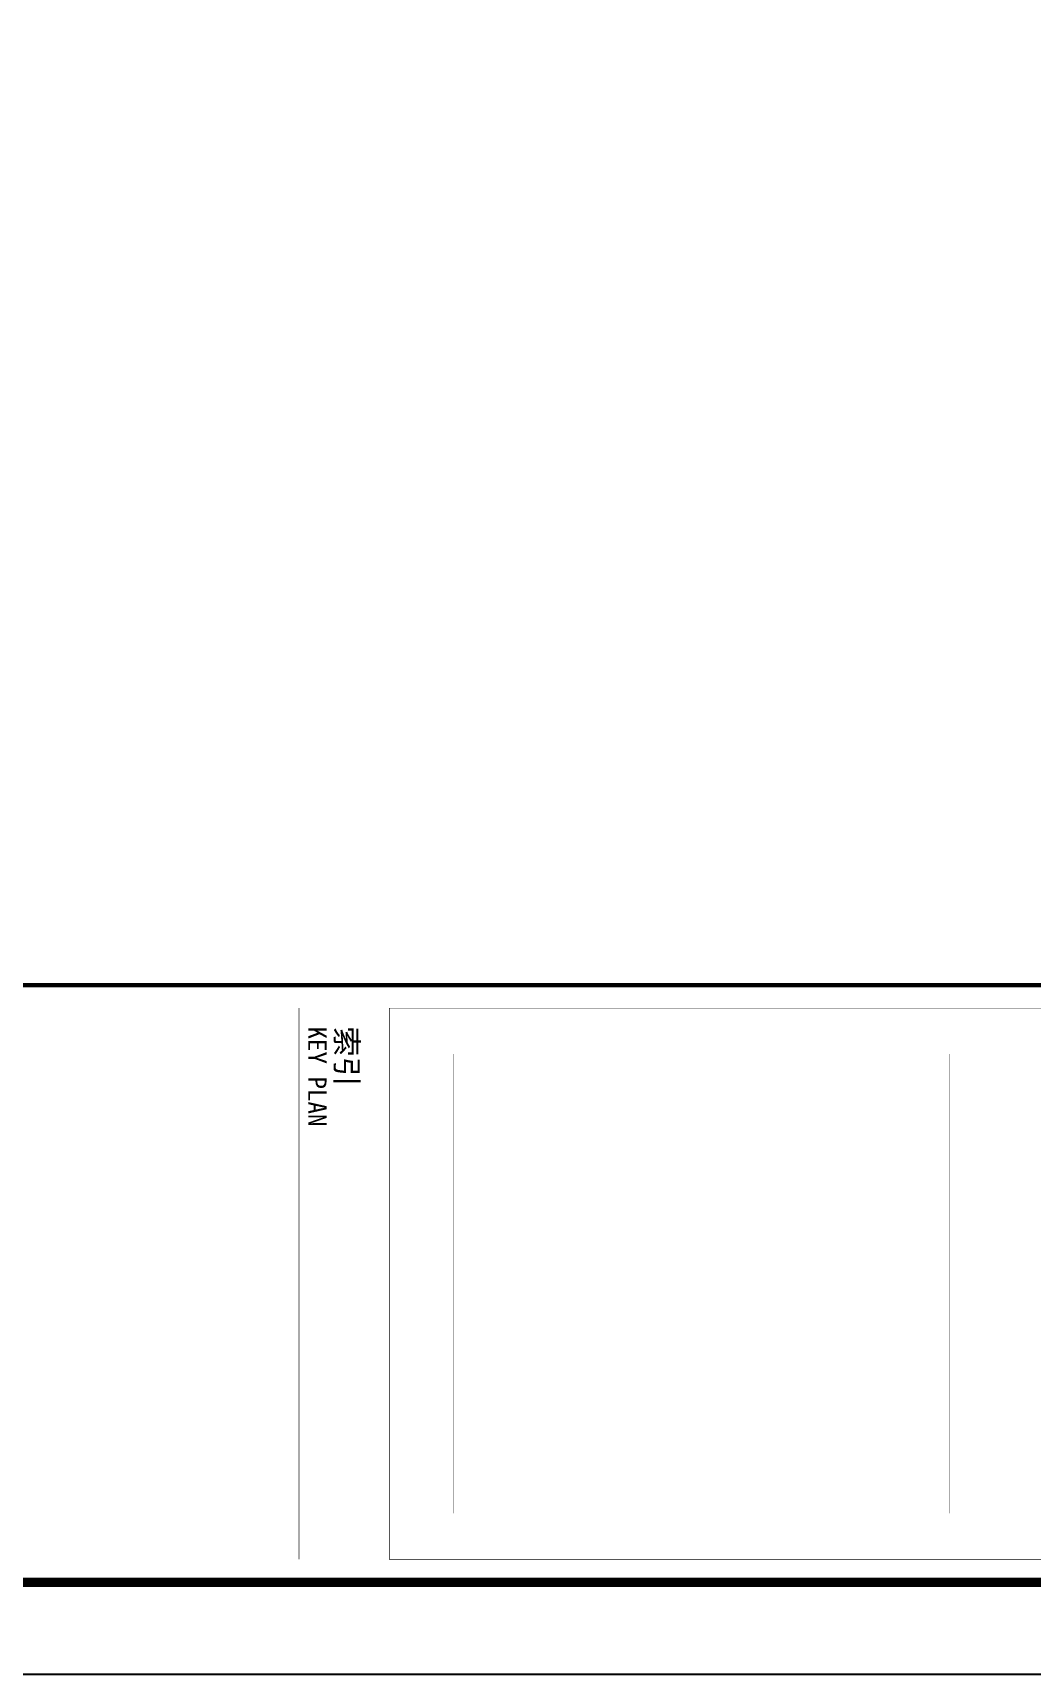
# Model space of a CAD drawing. Extents: x 115799 to 952918, y -190076 to 200966.
# Drawn here: x 258187 to 263621, y -55268 to -46335 of the extents above; entities that cross this region are included whole.
import ezdxf
from ezdxf.enums import TextEntityAlignment as Align

# ---------------------------------------------------------------- set-up
doc = ezdxf.new("R2010")
doc.units = 0
doc.header["$LTSCALE"] = 1000
doc.header["$MEASUREMENT"] = 0
for name, color, linetype in [('00-图签', 7, 'Continuous'), ('00-图签签名_10', 10, 'Continuous'), ('SHEET_LINE', 6, 'Continuous'), ('SHEET_TEXT', 7, 'Continuous')]:
    doc.layers.add(name, color=color, linetype=linetype)
doc.styles.add('A0-建筑图签$0$hwxh', font='STXIHEI.TTF')
doc.styles.add('华文细黑', font='STXIHEI.TTF', dxfattribs={"height": 10})

# ---------------------------------------------------------------- blocks, each defined once
blk = doc.blocks.new('图签-A1')
at = {"layer": 'SHEET_LINE', "const_width": 0.5}
blk.add_lwpolyline([(-65, -0.1653651263004576), (0, -0.1653651263004576), (-9.094947017729282e-13, 512.3346348736995), (-65.00000000000091, 512.3346348736995)], close=True, dxfattribs=at)
at = {"layer": 'SHEET_LINE'}
for points, const_width in [([(-62.50000000000091, 416.4355420853271), (-62.50000000000091, 239.4089428585758)], 0.04999999999999995), ([(-62.50000000000091, 239.4089428585758), (-2.500000000000909, 239.4089428585758), (-2.500000000000909, 416.4355420853271)], 0.04999999999999995), ([(-57.50000000000091, 300.4086402999565), (-7.500000000000909, 300.4086402999565)], 0.04999999999999995), ([(-57.50000000000091, 246.4355420853281), (-7.500000000000909, 246.4355420853281)], 0.04999999999999995), ([(-62.50000000000091, 239.4089428585758), (-2.500000000000909, 239.4089428585758)], 0.04999999999999995), ([(-62.50000000000091, 229.5705548694195), (-2.500000000000909, 229.5705548694195)], 0.05)]:
    blk.add_lwpolyline(points, dxfattribs=dict(at, const_width=const_width))
at = {"layer": '00-图签签名_10', "style": 'A0-建筑图签$0$hwxh'}
for tag, p in [('曲佰忠', (-28.75773944549064, 153.5416569594063)), ('郭艳霞', (-28.75773944549064, 146.0416569594063)), ('关宝凤', (-28.75773944549064, 131.0416569594063)), ('李杰', (-28.75773944549064, 116.0416569594063)), ('李杰', (-28.75773944549064, 108.5416569594063))]:
    blk.add_attdef(tag, text='', height=2.299999999999999, dxfattribs=at).set_placement(p, align=Align.TOP_CENTER)
at = {"layer": 'SHEET_TEXT', "style": '华文细黑'}
for s, height, p in [('索引', 2.4, (-60.49999999999636, 235.9716207219708)), ('KEY PLAN', 2, (-60.49999999999636, 232.5705548694195))]:
    blk.add_text(s, height=height, dxfattribs=at).set_placement(p, align=Align.TOP_LEFT)

msp = doc.modelspace()

# ---------------------------------------------------------------- linework, layer by layer
at = {"layer": '00-图签'}
msp.add_lwpolyline([(247649.231743685, -55267.84647551342), (277349.231743685, -55267.84647551342), (277357.5, -13217.84647551342), (247657.5, -13217.84647551342)], close=True, dxfattribs=at)
at = {"layer": '00-图签', "const_width": 50}
msp.add_lwpolyline([(248149.231743685, -54767.84647551342), (276849.231743685, -54767.84647551342), (276857.5, -14467.84647551342), (248157.5, -14467.84647551342)], close=True, dxfattribs=at)

# ---------------------------------------------------------------- block references
at = {"xscale": 50, "yscale": 50, "zscale": 50, "rotation": 270}
msp.add_blockref('图签-A1', (248157.5, -54767.84647551342), dxfattribs=at)

doc.saveas('drawing.dxf')
